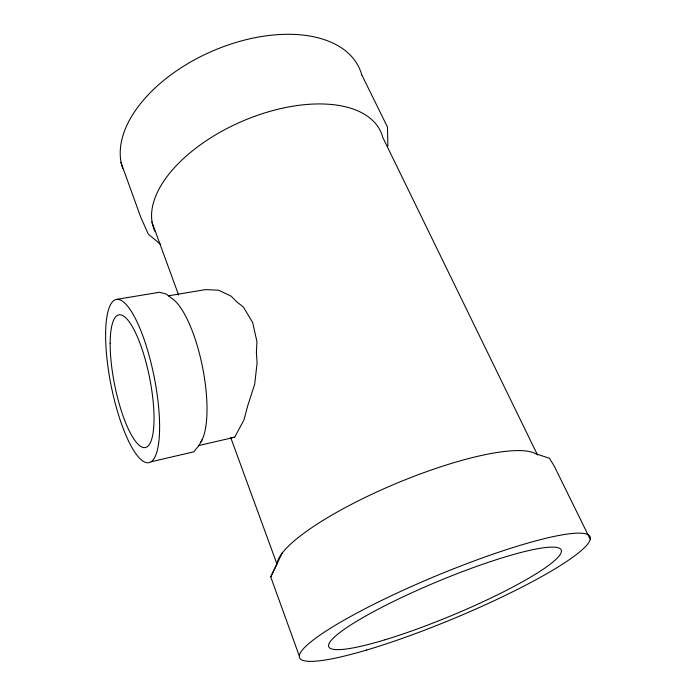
<?xml version="1.0" encoding="UTF-8"?>
<svg xmlns="http://www.w3.org/2000/svg" width="696" height="696" viewBox="0 0 696 696"><rect width="100%" height="100%" fill="white"/><g stroke="black" fill="none" stroke-linecap="round" stroke-linejoin="round"><path stroke-width="1.04" d="M299.071 655.345L270.727 576.906L282.35 552.685M270.727 576.906L276.373 565.152M198.299 445.649L234.656 437.245L243.931 420.019L247.672 405.899L254.701 384.175L257.102 362.921L256.389 352.594L256.954 341.71L252.674 322.553L243.409 307.101L236.536 301.646L231.202 296.2L218.648 290.215L205.416 289.614L168.197 295.87M202.153 439.776L199.03 445.379L193.853 451.808L151.197 461.752M116.528 299.393L159.471 292.268L166.379 294.095L171.564 298.184A76.647 23.325 78.7 0 1 202.501 366.966A76.647 23.325 78.7 0 1 200.448 442.569M234.656 437.245L230.768 437.714L276.921 563.977M160.75 244.522L148.318 234.178L140.792 217.326L120.895 162.264M361.868 75.029L387.463 127.046L387.881 146.204M590.321 539.461L554.086 465.789L549.396 458.255L535.607 453.705A142.036 31.877 -22.7 0 0 392.422 485.051A142.036 31.877 -22.7 0 0 277.095 563.917M537.529 454.984L382.73 137.338A123.357 65.267 -23.4 0 0 245.558 119.86A123.357 65.267 -23.4 0 0 154.869 231.176M151.885 221.928L178.594 295M122.661 168.31A128.551 75.185 -23.6 0 1 219.771 48.059A128.551 75.185 -23.6 0 1 361.79 75.064M385.088 639.755A125.88 18.4 -22.6 0 0 561.402 551.597A125.88 18.4 -22.6 0 0 388.359 603.989A125.88 18.4 -22.6 0 0 385.088 639.755M110.159 343.206A67.642 17.835 78.7 0 0 142.793 447.363A67.642 17.835 78.7 0 0 143.298 352.95A67.642 17.835 78.7 0 0 110.159 343.206M366.488 650.073A157.392 23.081 -22.6 0 0 590.217 539.504A157.392 23.081 -22.6 0 0 377.528 602.44A157.392 23.081 -22.6 0 0 366.488 650.073M105.618 333.593A83.189 21.95 78.7 0 0 145.481 462.379A83.189 21.95 78.7 0 0 146.682 347.234A83.189 21.95 78.7 0 0 105.618 333.593"/></g></svg>
